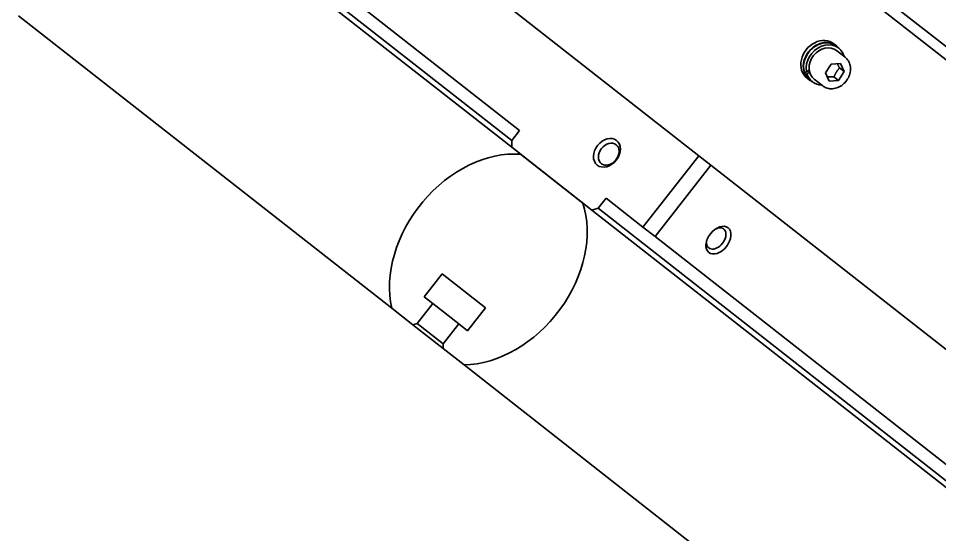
# Model space of a CAD drawing. Header units: millimetres. Extents: x -605 to 8012, y -2292 to 5879.
# Drawn here: x 1151.4 to 1405.2, y 2120.1 to 2262.3 of the extents above; entities that cross this region are included whole.
import ezdxf

# ---------------------------------------------------------------- set-up
doc = ezdxf.new("R2010")
doc.units = ezdxf.units.MM
doc.header["$LTSCALE"] = 5
doc.layers.add('Arestas Visíveis', color=7, linetype='Continuous', lineweight=35)

msp = doc.modelspace()

# ---------------------------------------------------------------- linework, layer by layer
at = {"layer": 'Arestas Visíveis'}
for p, q in [((1682.28089, 2038.82935), (1268.99263, 2362.68036)), ((1173.7732, 2353.88942), (1338.90394, 2224.49363)), ((1284.80571, 2346.66854), (1609.46039, 2092.27044)), ((1190.545, 2308.98606), (1289.50422, 2231.44201)), ((1186.56684, 2305.75112), (1287.31448, 2226.80567)), ((1287.34545, 2228.68706), (1188.38623, 2306.23111)), ((1151.38837, 2263.06138), (1254.27596, 2182.43908)), ((1376.79326, 2254.76858), (1376.10306, 2255.30941)), ((1377.42177, 2254.14903), (1376.73158, 2254.68986)), ((1379.19607, 2251.6153), (1376.86666, 2253.44061)), ((1373.78228, 2247.30645), (1375.32381, 2249.73986)), ((1375.32381, 2249.73986), (1377.91248, 2249.91027)), ((1377.91248, 2249.91027), (1378.9596, 2247.64726)), ((1369.33582, 2247.93032), (1368.04636, 2247.40114)), ((1368.53399, 2247.65506), (1369.32752, 2247.98072)), ((1369.45427, 2247.42452), (1368.66074, 2247.09886)), ((1374.8294, 2245.04344), (1373.78228, 2247.30645)), ((1378.9596, 2247.64726), (1377.41807, 2245.21384)), ((1377.66549, 2248.66132), (1378.9596, 2247.64726)), ((1369.39178, 2245.32304), (1368.70158, 2245.86388)), ((1370.14365, 2244.86092), (1369.45346, 2245.40176)), ((1373.02817, 2243.74403), (1370.69876, 2245.56934)), ((1377.41807, 2245.21384), (1374.8294, 2245.04344)), ((1376.12395, 2246.2279), (1377.41807, 2245.21384)), ((1289.50422, 2231.44201), (1287.34545, 2228.68706)), ((1287.31448, 2226.80567), (1287.34545, 2228.68706)), ((1309.37165, 2209.52176), (1287.31448, 2226.80567)), ((1289.76253, 2224.88739), (1306.9236, 2211.44004)), ((1338.90394, 2224.49363), (1323.48419, 2204.81544)), ((1342.23434, 2221.88395), (1338.90394, 2224.49363)), ((1326.81459, 2202.20576), (1342.23434, 2221.88395)), ((1342.23434, 2221.88395), (1662.96502, 1970.56068)), ((1311.19105, 2210.00175), (1313.34981, 2212.7567)), ((1313.34981, 2212.7567), (1323.48419, 2204.81544)), ((1311.19105, 2210.00175), (1309.37165, 2209.52176)), ((1309.37165, 2209.52176), (1633.18628, 1955.78192)), ((1635.00568, 1956.26191), (1311.19105, 2210.00175)), ((1323.48419, 2204.81544), (1326.81459, 2202.20576)), ((1326.81459, 2202.20576), (1647.54527, 1950.88249)), ((1263.2075, 2185.6039), (1268.14182, 2191.90092)), ((1268.14182, 2191.90092), (1280.06461, 2182.55827)), ((1265.59206, 2183.73537), (1263.2075, 2185.6039)), ((1261.27453, 2178.22548), (1265.59206, 2183.73537)), ((1272.74573, 2178.12978), (1265.59206, 2183.73537)), ((1254.27596, 2182.43908), (1260.0616, 2177.90548)), ((1280.06461, 2182.55827), (1275.13029, 2176.26125)), ((1261.27453, 2178.22548), (1260.0616, 2177.90548)), ((1268.4282, 2172.61988), (1261.27453, 2178.22548)), ((1272.74573, 2178.12978), (1268.4282, 2172.61988)), ((1275.13029, 2176.26125), (1272.74573, 2178.12978)), ((1260.0616, 2177.90548), (1268.40755, 2171.36562)), ((1268.40755, 2171.36562), (1268.4282, 2172.61988)), ((1268.40755, 2171.36562), (1274.19319, 2166.83202)), ((1274.19319, 2166.83202), (1598.00782, 1913.09218))]:
    msp.add_line(p, q, dxfattribs=at)
for centre, major_axis, ratio, start_param, end_param in [((1372.40232, 2250.58664), (3.70074, 4.72277), 0.836457348, 0, 3.141592654), ((1373.09252, 2250.04581), (3.63906, 4.64405), 0.836457348, 0, 2.647412332), ((1373.09252, 2250.04581), (3.70074, 4.72277), 0.836457348, 6.100210021, 9.607753247), ((1373.78271, 2249.50498), (3.63906, 4.64405), 0.836457348, 5.723566676, 8.773821998), ((1373.78271, 2249.50498), (-3.08395, -3.93564), 0.836457348, 3.141592654, 6.283185307), ((1373.54362, 2249.69233), (6.11977, 2.69848), 0.039892058, 2.511954494, 2.668730134), ((1374.0218, 2249.31763), (-6.11977, -2.69848), 0.039892058, 5.762074977, 5.92021135), ((1373.09252, 2250.04581), (-3.63906, -4.64405), 0.836457348, 5.898893547, 6.283185307), ((1373.78271, 2249.50498), (-3.63906, -4.64405), 0.836457348, 5.740757175, 6.842803939), ((1280.88791, 2195.888), (-19.58309, -24.9913), 0.757361089, 3.612099604, 5.729122094), ((1280.88791, 2195.888), (19.58309, 24.9913), 0.757361089, 3.695655867, 5.812678357), ((1343.69416, 2201.68341), (2.0499, 2.61602), 0.65299631, 2.184668559, 7.240109402)]:
    msp.add_ellipse(centre, major_axis=major_axis, ratio=ratio, start_param=start_param, end_param=end_param, dxfattribs=at)
for centre, major_axis, ratio in [((1313.55632, 2225.2993), (-2.66669, -3.40315), 0.757361089), ((1314.07031, 2224.89654), (-2.0499, -2.61602), 0.757361089), ((1344.2903, 2201.21628), (-2.66669, -3.40315), 0.65299631)]:
    msp.add_ellipse(centre, major_axis=major_axis, ratio=ratio, dxfattribs=at)
msp.add_open_spline([(1379.19607, 2251.6153), (1379.5483, 2251.3393), (1379.84936, 2250.99843), (1380.32196, 2250.2204), (1380.49164, 2249.78237), (1380.68609, 2248.84719), (1380.70673, 2248.34881), (1380.59537, 2247.34125), (1380.46004, 2246.83207), (1380.0463, 2245.85711), (1379.76648, 2245.39188), (1379.09051, 2244.55432), (1378.69414, 2244.1823), (1377.82431, 2243.57119), (1377.35112, 2243.33176), (1376.377, 2243.01382), (1375.87643, 2242.93362), (1374.90428, 2242.94405), (1374.43241, 2243.03092), (1373.64641, 2243.33133), (1373.31991, 2243.51542), (1373.02817, 2243.74403)], degree=3, knots=[0, 0, 0, 0, 0.305262902, 0.305262902, 0.614854308, 0.614854308, 0.933377544, 0.933377544, 1.259016295, 1.259016295, 1.58798532, 1.58798532, 1.917748889, 1.917748889, 2.246508894, 2.246508894, 2.571509191, 2.571509191, 2.888750528, 2.888750528, 3.141592654, 3.141592654, 3.141592654, 3.141592654], dxfattribs=at)
for points, weights in [([(1377.66549, 2248.66132), (1377.29347, 2249.33434), (1377.05239, 2249.85365)], [1, 1.0762723585, 1.07733524802]), ([(1376.12395, 2246.2279), (1376.71498, 2247.58545), (1377.66549, 2248.66132)], [1, 1.15470053838, 1]), ([(1374.30363, 2246.17973), (1375.07383, 2246.26754), (1376.12395, 2246.2279)], [1.06709569018, 1.10551397716, 1])]:
    msp.add_rational_spline(points, weights, degree=2, dxfattribs=at)

doc.saveas('drawing.dxf')
